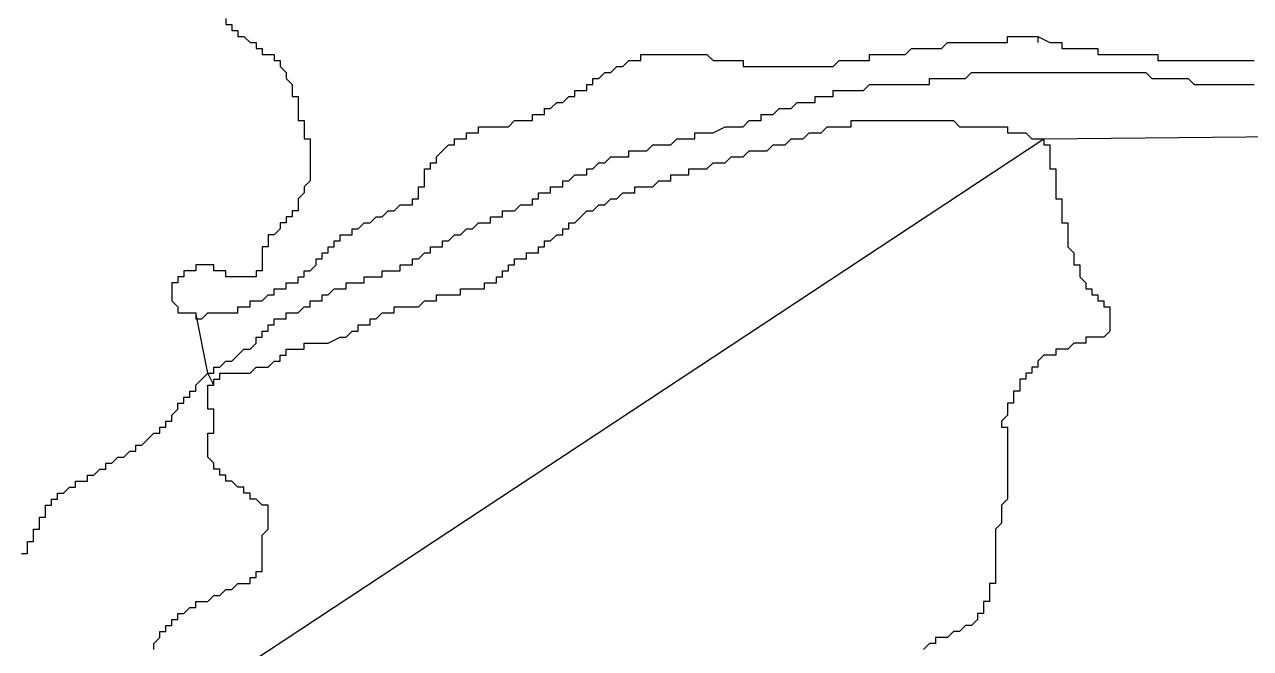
# Model space of a CAD drawing. Extents: x -79.2 to -65.2, y 32.5 to 44.8.
# Drawn here: x -68.745 to -66.706, y 41.222 to 42.26 of the extents above; entities that cross this region are included whole.
import ezdxf

# ---------------------------------------------------------------- set-up
doc = ezdxf.new("R2010")
doc.units = 0

msp = doc.modelspace()

# ---------------------------------------------------------------- linework, layer by layer
at = {"layer": '0FINSTR_G'}
for points in [[(-68.41, 42.27), (-68.41, 42.26), (-68.41, 42.26), (-68.4, 42.26), (-68.4, 42.25), (-68.4, 42.25), (-68.4, 42.25), (-68.39, 42.25), (-68.39, 42.24), (-68.39, 42.24), (-68.38, 42.24), (-68.38, 42.24), (-68.38, 42.24), (-68.37, 42.23), (-68.37, 42.23), (-68.37, 42.23), (-68.37, 42.23), (-68.36, 42.23), (-68.36, 42.22), (-68.36, 42.22), (-68.35, 42.22), (-68.35, 42.22), (-68.35, 42.21), (-68.35, 42.21), (-68.34, 42.21), (-68.34, 42.21), (-68.33, 42.21), (-68.33, 42.2), (-68.33, 42.2), (-68.32, 42.2), (-68.32, 42.2), (-68.32, 42.19), (-68.32, 42.19), (-68.32, 42.19), (-68.31, 42.18), (-68.31, 42.18), (-68.31, 42.18), (-68.31, 42.17), (-68.31, 42.17), (-68.3, 42.16), (-68.3, 42.16), (-68.3, 42.16), (-68.3, 42.15), (-68.3, 42.15), (-68.3, 42.14), (-68.29, 42.14), (-68.29, 42.13), (-68.29, 42.12), (-68.29, 42.12), (-68.29, 42.11), (-68.29, 42.11), (-68.29, 42.1), (-68.29, 42.1), (-68.28, 42.1), (-68.28, 42.09), (-68.28, 42.09), (-68.28, 42.08), (-68.28, 42.08), (-68.28, 42.08), (-68.28, 42.07), (-68.28, 42.07), (-68.27, 42.07), (-68.27, 42.06), (-68.27, 42.06), (-68.27, 42.05), (-68.27, 42.05), (-68.27, 42.04), (-68.27, 42.04), (-68.27, 42.03), (-68.27, 42.03), (-68.27, 42.03), (-68.27, 42.02), (-68.27, 42.02), (-68.27, 42.01), (-68.27, 42.01), (-68.27, 42.01), (-68.27, 42), (-68.27, 42), (-68.27, 42), (-68.27, 42), (-68.28, 41.99), (-68.28, 41.99), (-68.28, 41.99), (-68.28, 41.99), (-68.28, 41.98), (-68.28, 41.98), (-68.29, 41.97), (-68.29, 41.97), (-68.29, 41.96), (-68.29, 41.96), (-68.29, 41.95), (-68.3, 41.95), (-68.3, 41.95), (-68.3, 41.95), (-68.3, 41.94), (-68.31, 41.94), (-68.31, 41.94), (-68.31, 41.93), (-68.32, 41.93), (-68.32, 41.93), (-68.32, 41.92), (-68.32, 41.92), (-68.32, 41.92), (-68.32, 41.92), (-68.33, 41.91), (-68.33, 41.91), (-68.33, 41.91), (-68.34, 41.91), (-68.34, 41.9), (-68.34, 41.9), (-68.34, 41.9), (-68.34, 41.89), (-68.34, 41.89), (-68.34, 41.89), (-68.35, 41.89), (-68.35, 41.88), (-68.35, 41.88), (-68.35, 41.87), (-68.35, 41.87), (-68.35, 41.87), (-68.35, 41.86), (-68.35, 41.86), (-68.35, 41.86), (-68.35, 41.86), (-68.35, 41.85), (-68.35, 41.85), (-68.36, 41.85), (-68.36, 41.84), (-68.36, 41.84), (-68.36, 41.84), (-68.36, 41.84), (-68.37, 41.84), (-68.37, 41.84), (-68.37, 41.84), (-68.38, 41.84), (-68.38, 41.84), (-68.38, 41.84), (-68.38, 41.84), (-68.39, 41.84), (-68.39, 41.84), (-68.39, 41.84), (-68.39, 41.84), (-68.4, 41.84), (-68.4, 41.84), (-68.4, 41.84), (-68.41, 41.84), (-68.41, 41.84), (-68.41, 41.84), (-68.41, 41.85), (-68.41, 41.85), (-68.42, 41.85), (-68.42, 41.85), (-68.42, 41.85), (-68.42, 41.85), (-68.43, 41.85), (-68.43, 41.85), (-68.43, 41.85), (-68.43, 41.86), (-68.44, 41.86), (-68.44, 41.86), (-68.45, 41.86), (-68.45, 41.86), (-68.45, 41.86), (-68.45, 41.86), (-68.46, 41.86), (-68.46, 41.86), (-68.46, 41.85), (-68.46, 41.85), (-68.46, 41.85), (-68.47, 41.85), (-68.47, 41.85), (-68.47, 41.85), (-68.47, 41.85), (-68.48, 41.85), (-68.48, 41.85), (-68.48, 41.85), (-68.48, 41.84), (-68.49, 41.84), (-68.49, 41.84), (-68.49, 41.84), (-68.49, 41.84), (-68.49, 41.83), (-68.49, 41.83), (-68.49, 41.83), (-68.49, 41.83), (-68.5, 41.83), (-68.5, 41.82), (-68.5, 41.82), (-68.5, 41.82), (-68.5, 41.82), (-68.5, 41.81), (-68.5, 41.81), (-68.5, 41.8), (-68.5, 41.8), (-68.5, 41.8), (-68.5, 41.8), (-68.49, 41.79), (-68.49, 41.79), (-68.49, 41.79), (-68.49, 41.79), (-68.49, 41.78), (-68.48, 41.78), (-68.48, 41.78), (-68.48, 41.78), (-68.48, 41.78), (-68.47, 41.78), (-68.47, 41.78), (-68.47, 41.78), (-68.47, 41.78), (-68.46, 41.78), (-68.46, 41.78)], [(-67.6, 42.2), (-67.6, 42.2), (-67.6, 42.2), (-67.59, 42.2), (-67.59, 42.2), (-67.58, 42.2), (-67.57, 42.2), (-67.57, 42.2), (-67.56, 42.2), (-67.55, 42.2), (-67.55, 42.19), (-67.54, 42.19), (-67.53, 42.19), (-67.52, 42.19), (-67.51, 42.19), (-67.51, 42.19), (-67.5, 42.19), (-67.49, 42.19), (-67.49, 42.19), (-67.48, 42.19), (-67.47, 42.19), (-67.46, 42.19), (-67.45, 42.19), (-67.43, 42.19), (-67.42, 42.19), (-67.41, 42.19), (-67.4, 42.19), (-67.39, 42.2), (-67.38, 42.2), (-67.38, 42.2), (-67.37, 42.2), (-67.36, 42.2), (-67.36, 42.2), (-67.35, 42.2), (-67.35, 42.2), (-67.35, 42.2), (-67.35, 42.2), (-67.35, 42.2), (-67.34, 42.2), (-67.34, 42.21), (-67.33, 42.21), (-67.33, 42.21), (-67.32, 42.21), (-67.31, 42.21), (-67.31, 42.21), (-67.3, 42.21), (-67.29, 42.21), (-67.29, 42.21), (-67.28, 42.21), (-67.28, 42.21), (-67.27, 42.22), (-67.26, 42.22), (-67.25, 42.22), (-67.24, 42.22), (-67.23, 42.22), (-67.23, 42.22), (-67.22, 42.22), (-67.21, 42.23), (-67.2, 42.23), (-67.2, 42.23), (-67.19, 42.23), (-67.18, 42.23), (-67.17, 42.23), (-67.16, 42.23), (-67.16, 42.23), (-67.15, 42.23), (-67.15, 42.23), (-67.14, 42.23), (-67.13, 42.23), (-67.12, 42.23), (-67.12, 42.23), (-67.11, 42.23), (-67.11, 42.24), (-67.1, 42.24), (-67.09, 42.24), (-67.09, 42.24), (-67.08, 42.24), (-67.08, 42.24), (-67.08, 42.24), (-67.06, 42.24)], [(-67.06, 42.24), (-67.06, 42.23)], [(-67.06, 42.24), (-67.04, 42.23), (-67.04, 42.23), (-67.03, 42.23), (-67.03, 42.23), (-67.03, 42.23), (-67.02, 42.23), (-67.02, 42.23), (-67.02, 42.22), (-67.01, 42.22), (-67.01, 42.22), (-67, 42.22), (-67, 42.22), (-67, 42.22), (-67, 42.22), (-66.99, 42.22), (-66.98, 42.22), (-66.98, 42.22), (-66.97, 42.22), (-66.97, 42.22), (-66.97, 42.22), (-66.96, 42.22), (-66.96, 42.21), (-66.96, 42.21), (-66.96, 42.21), (-66.95, 42.21), (-66.95, 42.21), (-66.94, 42.21), (-66.94, 42.21), (-66.93, 42.21), (-66.93, 42.21), (-66.93, 42.21), (-66.92, 42.21), (-66.91, 42.21), (-66.9, 42.21), (-66.89, 42.21), (-66.89, 42.21), (-66.88, 42.21), (-66.87, 42.21), (-66.87, 42.21), (-66.86, 42.21), (-66.86, 42.21), (-66.86, 42.21), (-66.86, 42.2), (-66.85, 42.2), (-66.84, 42.2), (-66.84, 42.2), (-66.83, 42.2), (-66.83, 42.2), (-66.83, 42.2), (-66.82, 42.2), (-66.81, 42.2), (-66.81, 42.2), (-66.81, 42.2), (-66.8, 42.2), (-66.8, 42.2), (-66.8, 42.2), (-66.79, 42.2), (-66.79, 42.2), (-66.78, 42.2), (-66.78, 42.2), (-66.77, 42.2), (-66.77, 42.2), (-66.76, 42.2), (-66.76, 42.2), (-66.75, 42.2), (-66.74, 42.2), (-66.74, 42.2), (-66.74, 42.2), (-66.74, 42.2), (-66.73, 42.2), (-66.73, 42.2), (-66.73, 42.2), (-66.72, 42.2), (-66.72, 42.2), (-66.71, 42.2), (-66.71, 42.2), (-66.7, 42.2)], [(-68.46, 41.78), (-68.46, 41.78), (-68.46, 41.77), (-68.45, 41.77), (-68.45, 41.77), (-68.44, 41.78), (-68.44, 41.78), (-68.43, 41.78), (-68.43, 41.78), (-68.43, 41.78), (-68.42, 41.78), (-68.41, 41.78), (-68.41, 41.78), (-68.41, 41.78), (-68.4, 41.78), (-68.4, 41.78), (-68.4, 41.78), (-68.39, 41.78), (-68.39, 41.79), (-68.38, 41.79), (-68.38, 41.79), (-68.37, 41.79), (-68.37, 41.8), (-68.36, 41.8), (-68.36, 41.8), (-68.35, 41.8), (-68.35, 41.8), (-68.34, 41.81), (-68.34, 41.81), (-68.33, 41.81), (-68.33, 41.82), (-68.32, 41.82), (-68.32, 41.82), (-68.31, 41.82), (-68.31, 41.83), (-68.3, 41.83), (-68.3, 41.83), (-68.29, 41.83), (-68.29, 41.84), (-68.29, 41.84), (-68.28, 41.84), (-68.28, 41.85), (-68.27, 41.85), (-68.27, 41.85), (-68.27, 41.85), (-68.26, 41.86), (-68.26, 41.86), (-68.26, 41.86), (-68.26, 41.87), (-68.25, 41.87), (-68.25, 41.87), (-68.25, 41.87), (-68.25, 41.88), (-68.24, 41.88), (-68.24, 41.88), (-68.24, 41.89), (-68.23, 41.89), (-68.23, 41.89), (-68.23, 41.9), (-68.22, 41.9), (-68.22, 41.9), (-68.22, 41.9), (-68.22, 41.91), (-68.21, 41.91), (-68.21, 41.91), (-68.21, 41.91), (-68.2, 41.91), (-68.2, 41.91), (-68.2, 41.92), (-68.19, 41.92), (-68.19, 41.92), (-68.19, 41.92), (-68.18, 41.93), (-68.18, 41.93), (-68.17, 41.93), (-68.17, 41.93), (-68.16, 41.94), (-68.16, 41.94), (-68.16, 41.94), (-68.15, 41.94), (-68.15, 41.94), (-68.14, 41.95), (-68.14, 41.95), (-68.14, 41.95), (-68.13, 41.95), (-68.13, 41.95), (-68.12, 41.96), (-68.12, 41.96), (-68.11, 41.96), (-68.1, 41.96), (-68.1, 41.97), (-68.1, 41.97), (-68.1, 41.97), (-68.09, 41.97), (-68.09, 41.97), (-68.09, 41.97), (-68.09, 41.98), (-68.09, 41.98), (-68.09, 41.98), (-68.09, 41.99), (-68.08, 41.99), (-68.08, 42), (-68.08, 42), (-68.08, 42), (-68.08, 42.01), (-68.08, 42.01), (-68.08, 42.01), (-68.08, 42.02), (-68.08, 42.02), (-68.07, 42.02), (-68.07, 42.03), (-68.07, 42.03), (-68.07, 42.03), (-68.06, 42.03), (-68.06, 42.04), (-68.06, 42.04), (-68.06, 42.04), (-68.06, 42.04), (-68.05, 42.05), (-68.05, 42.05), (-68.05, 42.05), (-68.04, 42.06), (-68.04, 42.06), (-68.04, 42.06), (-68.03, 42.06), (-68.03, 42.07), (-68.02, 42.07), (-68.02, 42.07), (-68.01, 42.07), (-68.01, 42.08), (-68, 42.08), (-68, 42.08), (-67.99, 42.08), (-67.99, 42.09), (-67.98, 42.09), (-67.98, 42.09), (-67.97, 42.09), (-67.96, 42.09), (-67.96, 42.09), (-67.95, 42.09), (-67.94, 42.09), (-67.93, 42.1), (-67.93, 42.1), (-67.92, 42.1), (-67.91, 42.1), (-67.91, 42.1), (-67.9, 42.1), (-67.9, 42.11), (-67.89, 42.11), (-67.88, 42.11), (-67.88, 42.12), (-67.87, 42.12), (-67.87, 42.12), (-67.87, 42.12), (-67.86, 42.13), (-67.85, 42.13), (-67.85, 42.13), (-67.85, 42.13), (-67.84, 42.14), (-67.84, 42.14), (-67.83, 42.14), (-67.83, 42.14), (-67.83, 42.15), (-67.82, 42.15), (-67.82, 42.15), (-67.81, 42.15), (-67.81, 42.16), (-67.81, 42.16), (-67.81, 42.16), (-67.8, 42.16), (-67.8, 42.17), (-67.8, 42.17), (-67.79, 42.17), (-67.78, 42.18), (-67.78, 42.18), (-67.78, 42.18), (-67.77, 42.18), (-67.77, 42.18), (-67.77, 42.18), (-67.76, 42.19), (-67.76, 42.19), (-67.75, 42.19), (-67.75, 42.19), (-67.74, 42.2), (-67.74, 42.2), (-67.73, 42.2), (-67.73, 42.2), (-67.72, 42.2), (-67.72, 42.21), (-67.71, 42.21), (-67.71, 42.21), (-67.7, 42.21), (-67.7, 42.21), (-67.69, 42.21), (-67.69, 42.21), (-67.68, 42.21), (-67.67, 42.21), (-67.67, 42.21), (-67.66, 42.21), (-67.65, 42.21), (-67.65, 42.21), (-67.64, 42.21), (-67.63, 42.21), (-67.63, 42.21), (-67.62, 42.21), (-67.61, 42.21), (-67.61, 42.21), (-67.61, 42.21), (-67.6, 42.2), (-67.6, 42.2)], [(-68.44, 41.68), (-68.43, 41.68), (-68.43, 41.69), (-68.43, 41.69), (-68.42, 41.69), (-68.42, 41.69), (-68.41, 41.7), (-68.41, 41.7), (-68.41, 41.7), (-68.4, 41.7), (-68.4, 41.7), (-68.4, 41.7), (-68.39, 41.71), (-68.39, 41.71), (-68.39, 41.71), (-68.39, 41.71), (-68.38, 41.72), (-68.38, 41.72), (-68.38, 41.72), (-68.38, 41.72), (-68.37, 41.72), (-68.36, 41.73), (-68.36, 41.74), (-68.36, 41.74), (-68.35, 41.74), (-68.35, 41.74), (-68.35, 41.74), (-68.35, 41.74), (-68.35, 41.75), (-68.34, 41.75), (-68.34, 41.75), (-68.34, 41.76), (-68.34, 41.76), (-68.34, 41.76), (-68.34, 41.76), (-68.34, 41.76), (-68.34, 41.76), (-68.33, 41.76), (-68.33, 41.76), (-68.33, 41.77), (-68.32, 41.77), (-68.32, 41.77), (-68.32, 41.77), (-68.32, 41.77), (-68.32, 41.77), (-68.31, 41.77), (-68.31, 41.77), (-68.31, 41.78), (-68.31, 41.78), (-68.3, 41.78), (-68.3, 41.78), (-68.3, 41.78), (-68.29, 41.78), (-68.29, 41.78), (-68.29, 41.78), (-68.29, 41.78), (-68.28, 41.79), (-68.28, 41.79), (-68.28, 41.79), (-68.27, 41.79), (-68.27, 41.79), (-68.27, 41.79), (-68.27, 41.8), (-68.26, 41.8), (-68.26, 41.8), (-68.26, 41.8), (-68.26, 41.8), (-68.25, 41.8), (-68.25, 41.8), (-68.25, 41.81), (-68.24, 41.81), (-68.24, 41.81), (-68.24, 41.81), (-68.24, 41.81), (-68.24, 41.81), (-68.23, 41.82), (-68.23, 41.82), (-68.23, 41.82), (-68.22, 41.82), (-68.22, 41.82), (-68.22, 41.82), (-68.21, 41.82), (-68.21, 41.83), (-68.21, 41.83), (-68.2, 41.83), (-68.2, 41.83), (-68.19, 41.83), (-68.19, 41.83), (-68.19, 41.83), (-68.19, 41.83), (-68.19, 41.83), (-68.18, 41.83), (-68.18, 41.84), (-68.17, 41.84), (-68.17, 41.84), (-68.17, 41.84), (-68.17, 41.84), (-68.16, 41.84), (-68.16, 41.84), (-68.15, 41.84), (-68.15, 41.85), (-68.14, 41.85), (-68.14, 41.85), (-68.14, 41.85), (-68.13, 41.85), (-68.13, 41.85), (-68.13, 41.85), (-68.12, 41.85), (-68.12, 41.85), (-68.12, 41.85), (-68.12, 41.86), (-68.11, 41.86), (-68.11, 41.86), (-68.1, 41.86), (-68.1, 41.86), (-68.1, 41.87), (-68.1, 41.87), (-68.09, 41.87), (-68.09, 41.87), (-68.09, 41.87), (-68.08, 41.88), (-68.08, 41.88), (-68.08, 41.88), (-68.07, 41.88), (-68.07, 41.88), (-68.07, 41.88), (-68.07, 41.88), (-68.07, 41.89), (-68.06, 41.89), (-68.06, 41.89), (-68.06, 41.89), (-68.05, 41.89), (-68.05, 41.9), (-68.05, 41.9), (-68.04, 41.9), (-68.04, 41.9), (-68.04, 41.9), (-68.04, 41.9), (-68.04, 41.9), (-68.03, 41.91), (-68.03, 41.91), (-68.03, 41.91), (-68.02, 41.91), (-68.02, 41.91), (-68.01, 41.92), (-68.01, 41.92), (-68.01, 41.92), (-68, 41.92), (-68, 41.92), (-67.99, 41.93), (-67.99, 41.93), (-67.98, 41.93), (-67.98, 41.93), (-67.98, 41.93), (-67.98, 41.93), (-67.97, 41.93), (-67.97, 41.94), (-67.97, 41.94), (-67.97, 41.94), (-67.96, 41.94), (-67.96, 41.94), (-67.95, 41.94), (-67.95, 41.95), (-67.95, 41.95), (-67.94, 41.95), (-67.94, 41.95), (-67.93, 41.95), (-67.93, 41.95), (-67.92, 41.96), (-67.92, 41.96), (-67.91, 41.96), (-67.91, 41.96), (-67.91, 41.96), (-67.9, 41.96), (-67.9, 41.97), (-67.9, 41.97), (-67.89, 41.97), (-67.89, 41.97), (-67.89, 41.97), (-67.89, 41.98), (-67.88, 41.98), (-67.88, 41.98), (-67.87, 41.98), (-67.87, 41.99), (-67.87, 41.99), (-67.86, 41.99), (-67.86, 41.99), (-67.85, 41.99), (-67.85, 42), (-67.85, 42), (-67.84, 42), (-67.84, 42), (-67.84, 42), (-67.83, 42.01), (-67.82, 42.01), (-67.82, 42.01), (-67.81, 42.01), (-67.81, 42.02), (-67.81, 42.02), (-67.8, 42.02), (-67.8, 42.02), (-67.79, 42.03), (-67.79, 42.03), (-67.78, 42.03), (-67.78, 42.03), (-67.77, 42.04), (-67.77, 42.04), (-67.76, 42.04), (-67.76, 42.04), (-67.75, 42.04), (-67.74, 42.04), (-67.74, 42.05), (-67.73, 42.05), (-67.73, 42.05), (-67.72, 42.05), (-67.72, 42.05), (-67.72, 42.05), (-67.71, 42.05), (-67.71, 42.05), (-67.71, 42.05), (-67.7, 42.06), (-67.7, 42.06), (-67.69, 42.06), (-67.69, 42.06), (-67.69, 42.06), (-67.68, 42.06), (-67.68, 42.06), (-67.67, 42.06), (-67.67, 42.06), (-67.66, 42.07), (-67.65, 42.07), (-67.65, 42.07), (-67.64, 42.07), (-67.64, 42.07), (-67.63, 42.07), (-67.63, 42.07), (-67.63, 42.08), (-67.62, 42.08), (-67.61, 42.08), (-67.61, 42.08), (-67.6, 42.08), (-67.6, 42.08), (-67.6, 42.08), (-67.6, 42.08), (-67.58, 42.09), (-67.57, 42.09), (-67.56, 42.09), (-67.56, 42.09), (-67.56, 42.09), (-67.56, 42.09), (-67.55, 42.09), (-67.55, 42.09), (-67.54, 42.1), (-67.53, 42.1), (-67.53, 42.1), (-67.52, 42.1), (-67.52, 42.1), (-67.52, 42.11), (-67.51, 42.11), (-67.51, 42.11), (-67.5, 42.11), (-67.5, 42.11), (-67.49, 42.12), (-67.48, 42.12), (-67.48, 42.12), (-67.47, 42.12), (-67.47, 42.12), (-67.46, 42.13), (-67.46, 42.13), (-67.45, 42.13), (-67.45, 42.13), (-67.44, 42.13), (-67.43, 42.13), (-67.43, 42.14), (-67.42, 42.14), (-67.42, 42.14), (-67.41, 42.14), (-67.4, 42.14), (-67.4, 42.15), (-67.39, 42.15), (-67.39, 42.15), (-67.38, 42.15), (-67.38, 42.15), (-67.38, 42.15), (-67.37, 42.15), (-67.37, 42.15), (-67.36, 42.15), (-67.35, 42.15), (-67.35, 42.15), (-67.34, 42.16), (-67.34, 42.16), (-67.34, 42.16), (-67.33, 42.16), (-67.33, 42.16), (-67.32, 42.16), (-67.32, 42.16), (-67.31, 42.16), (-67.3, 42.16), (-67.3, 42.16), (-67.29, 42.16), (-67.29, 42.16), (-67.29, 42.16), (-67.28, 42.16), (-67.28, 42.16), (-67.27, 42.16), (-67.26, 42.16), (-67.26, 42.16), (-67.25, 42.16), (-67.25, 42.16), (-67.24, 42.16), (-67.24, 42.17), (-67.23, 42.17), (-67.23, 42.17), (-67.22, 42.17), (-67.22, 42.17), (-67.21, 42.17), (-67.21, 42.17), (-67.2, 42.17), (-67.2, 42.17), (-67.2, 42.17), (-67.19, 42.17), (-67.18, 42.17), (-67.18, 42.17), (-67.18, 42.17), (-67.17, 42.18), (-67.17, 42.18), (-67.17, 42.18), (-67.16, 42.18), (-67.16, 42.18), (-67.15, 42.18), (-67.15, 42.18), (-67.14, 42.18), (-67.13, 42.18), (-67.13, 42.18), (-67.13, 42.18), (-67.12, 42.18), (-67.12, 42.18), (-67.11, 42.18), (-67.1, 42.18), (-67.09, 42.18), (-67.09, 42.18), (-67.08, 42.18), (-67.07, 42.18), (-67.06, 42.18), (-67.05, 42.18), (-67.04, 42.18), (-67.04, 42.18), (-67.03, 42.18), (-67.03, 42.18), (-67.03, 42.18), (-67.02, 42.18), (-67.02, 42.18), (-67.01, 42.18), (-67.01, 42.18), (-67, 42.18), (-66.99, 42.18), (-66.99, 42.18), (-66.98, 42.18), (-66.98, 42.18), (-66.97, 42.18), (-66.97, 42.18), (-66.97, 42.18), (-66.96, 42.18), (-66.96, 42.18), (-66.96, 42.18), (-66.95, 42.18), (-66.95, 42.18), (-66.94, 42.18), (-66.94, 42.18), (-66.93, 42.18), (-66.91, 42.18), (-66.91, 42.18), (-66.9, 42.18), (-66.89, 42.18), (-66.88, 42.18), (-66.87, 42.17), (-66.87, 42.17), (-66.86, 42.17), (-66.86, 42.17), (-66.85, 42.17), (-66.85, 42.17), (-66.84, 42.17), (-66.84, 42.17), (-66.84, 42.17), (-66.83, 42.17), (-66.83, 42.17), (-66.82, 42.17), (-66.82, 42.17), (-66.81, 42.17), (-66.8, 42.16), (-66.79, 42.16), (-66.78, 42.16), (-66.77, 42.16), (-66.76, 42.16), (-66.76, 42.16), (-66.75, 42.16), (-66.74, 42.16), (-66.73, 42.16), (-66.73, 42.16), (-66.72, 42.16), (-66.71, 42.16), (-66.71, 42.16), (-66.7, 42.16)], [(-67.87, 41.9), (-67.86, 41.91), (-67.86, 41.91), (-67.85, 41.91), (-67.85, 41.92), (-67.85, 41.92), (-67.84, 41.92), (-67.84, 41.92), (-67.84, 41.93), (-67.83, 41.93), (-67.83, 41.93), (-67.83, 41.93), (-67.82, 41.94), (-67.82, 41.94), (-67.82, 41.94), (-67.81, 41.95), (-67.81, 41.95), (-67.81, 41.95), (-67.81, 41.95), (-67.8, 41.95), (-67.8, 41.95), (-67.79, 41.96), (-67.79, 41.96), (-67.79, 41.96), (-67.78, 41.96), (-67.78, 41.96), (-67.77, 41.97), (-67.77, 41.97), (-67.76, 41.97), (-67.76, 41.97), (-67.75, 41.98), (-67.75, 41.98), (-67.74, 41.98), (-67.74, 41.98), (-67.74, 41.98), (-67.74, 41.98), (-67.73, 41.98), (-67.73, 41.99), (-67.72, 41.99), (-67.72, 41.99), (-67.71, 41.99), (-67.71, 41.99), (-67.7, 41.99), (-67.69, 42), (-67.68, 42), (-67.68, 42), (-67.67, 42), (-67.67, 42.01), (-67.66, 42.01), (-67.66, 42.01), (-67.65, 42.01), (-67.64, 42.01), (-67.64, 42.02), (-67.63, 42.02), (-67.63, 42.02), (-67.62, 42.02), (-67.61, 42.02), (-67.6, 42.03), (-67.59, 42.03), (-67.58, 42.03), (-67.58, 42.03), (-67.57, 42.04), (-67.56, 42.04), (-67.55, 42.04), (-67.55, 42.04), (-67.54, 42.05), (-67.53, 42.05), (-67.53, 42.05), (-67.52, 42.05), (-67.52, 42.05), (-67.51, 42.05), (-67.5, 42.06), (-67.5, 42.06), (-67.49, 42.06), (-67.49, 42.06), (-67.48, 42.06), (-67.48, 42.06), (-67.47, 42.07), (-67.46, 42.07), (-67.46, 42.07), (-67.46, 42.07), (-67.45, 42.07), (-67.44, 42.08), (-67.43, 42.08), (-67.42, 42.08), (-67.42, 42.08), (-67.42, 42.08), (-67.41, 42.09), (-67.41, 42.09), (-67.4, 42.09), (-67.4, 42.09), (-67.4, 42.09), (-67.39, 42.09), (-67.39, 42.09), (-67.38, 42.09), (-67.38, 42.09), (-67.38, 42.09), (-67.38, 42.09), (-67.37, 42.09), (-67.37, 42.1), (-67.36, 42.1), (-67.35, 42.1), (-67.35, 42.1), (-67.34, 42.1), (-67.33, 42.1), (-67.32, 42.1), (-67.32, 42.1), (-67.31, 42.1), (-67.3, 42.1), (-67.3, 42.1), (-67.3, 42.1), (-67.29, 42.1), (-67.29, 42.1), (-67.28, 42.1), (-67.27, 42.1), (-67.27, 42.1), (-67.26, 42.1), (-67.26, 42.1), (-67.25, 42.1), (-67.25, 42.1), (-67.24, 42.1), (-67.24, 42.1), (-67.23, 42.1), (-67.23, 42.1), (-67.22, 42.1), (-67.21, 42.1), (-67.2, 42.1), (-67.2, 42.1), (-67.19, 42.09), (-67.18, 42.09), (-67.17, 42.09), (-67.17, 42.09), (-67.16, 42.09), (-67.15, 42.09), (-67.15, 42.09), (-67.14, 42.09), (-67.13, 42.09), (-67.13, 42.09), (-67.12, 42.09), (-67.11, 42.09), (-67.11, 42.08), (-67.1, 42.08), (-67.09, 42.08), (-67.09, 42.08), (-67.08, 42.08), (-67.08, 42.08), (-67.07, 42.07), (-67.07, 42.07), (-67.07, 42.07), (-67.07, 42.07), (-67.07, 42.07), (-67.06, 42.07), (-67.06, 42.07), (-67.06, 42.07), (-67.06, 42.07)], [(-68.67, 41), (-67.05, 42.07)], [(-67.05, 42.07), (-67.05, 42.07), (-67.05, 42.07), (-67.05, 42.07), (-67.05, 42.06), (-67.05, 42.06), (-67.05, 42.06), (-67.05, 42.06), (-67.05, 42.06), (-67.04, 42.06), (-67.04, 42.06), (-67.04, 42.05), (-67.04, 42.05), (-67.04, 42.05), (-67.04, 42.05), (-67.04, 42.05), (-67.04, 42.04), (-67.04, 42.04), (-67.04, 42.04), (-67.04, 42.03), (-67.04, 42.03), (-67.04, 42.03), (-67.04, 42.02), (-67.03, 42.02), (-67.03, 42.01), (-67.03, 42.01), (-67.03, 42), (-67.03, 42), (-67.03, 42), (-67.03, 41.99), (-67.03, 41.99), (-67.03, 41.99), (-67.03, 41.98), (-67.03, 41.98), (-67.03, 41.97), (-67.02, 41.97), (-67.02, 41.96), (-67.02, 41.96), (-67.02, 41.95), (-67.02, 41.95), (-67.02, 41.94), (-67.02, 41.94), (-67.02, 41.93), (-67.01, 41.93), (-67.01, 41.93), (-67.01, 41.92), (-67.01, 41.92), (-67.01, 41.92), (-67.01, 41.91), (-67.01, 41.91), (-67.01, 41.9), (-67.01, 41.9), (-67.01, 41.89), (-67.01, 41.89), (-67.01, 41.89), (-67, 41.88), (-67, 41.87), (-67, 41.86), (-66.99, 41.86), (-66.99, 41.85), (-66.99, 41.85), (-66.99, 41.84), (-66.99, 41.84), (-66.99, 41.84), (-66.99, 41.84), (-66.98, 41.83), (-66.98, 41.83), (-66.98, 41.83), (-66.98, 41.83), (-66.98, 41.82), (-66.98, 41.82), (-66.97, 41.82), (-66.97, 41.82), (-66.97, 41.82), (-66.97, 41.81), (-66.97, 41.81), (-66.97, 41.81), (-66.96, 41.81), (-66.96, 41.8), (-66.96, 41.8), (-66.96, 41.8), (-66.95, 41.8), (-66.95, 41.79), (-66.95, 41.79), (-66.94, 41.79), (-66.94, 41.79), (-66.94, 41.78), (-66.94, 41.78), (-66.94, 41.77), (-66.94, 41.77), (-66.94, 41.77), (-66.94, 41.76), (-66.94, 41.76), (-66.94, 41.76), (-66.94, 41.75), (-66.94, 41.75), (-66.94, 41.75), (-66.94, 41.75), (-66.95, 41.74), (-66.95, 41.74), (-66.95, 41.74), (-66.96, 41.74), (-66.97, 41.74), (-66.97, 41.74), (-66.97, 41.74), (-66.97, 41.74), (-66.98, 41.74), (-66.98, 41.73), (-66.99, 41.73), (-66.99, 41.73), (-67, 41.73), (-67, 41.73), (-67, 41.73), (-67.01, 41.72), (-67.01, 41.72), (-67.02, 41.72), (-67.03, 41.72), (-67.03, 41.72), (-67.03, 41.71), (-67.04, 41.71), (-67.05, 41.71), (-67.05, 41.71), (-67.06, 41.7), (-67.06, 41.7), (-67.06, 41.69), (-67.07, 41.69), (-67.07, 41.69), (-67.07, 41.68), (-67.08, 41.68), (-67.08, 41.68), (-67.08, 41.67), (-67.09, 41.67), (-67.09, 41.66), (-67.09, 41.66), (-67.09, 41.65), (-67.1, 41.65), (-67.1, 41.65), (-67.1, 41.65), (-67.1, 41.64), (-67.1, 41.64), (-67.1, 41.63), (-67.11, 41.63), (-67.11, 41.63), (-67.11, 41.62), (-67.11, 41.62), (-67.11, 41.61), (-67.11, 41.61), (-67.12, 41.6), (-67.12, 41.6), (-67.12, 41.59), (-67.12, 41.59), (-67.11, 41.59), (-67.11, 41.58), (-67.11, 41.58), (-67.11, 41.58), (-67.11, 41.57), (-67.11, 41.56), (-67.11, 41.56), (-67.11, 41.55), (-67.11, 41.54), (-67.11, 41.54), (-67.11, 41.53), (-67.11, 41.52), (-67.11, 41.52), (-67.11, 41.51), (-67.11, 41.51), (-67.11, 41.51), (-67.11, 41.5), (-67.11, 41.49), (-67.11, 41.48), (-67.11, 41.48), (-67.11, 41.47), (-67.11, 41.47), (-67.12, 41.46), (-67.12, 41.46), (-67.12, 41.46), (-67.12, 41.45), (-67.12, 41.44), (-67.12, 41.44), (-67.12, 41.43), (-67.12, 41.43), (-67.13, 41.42), (-67.13, 41.41), (-67.13, 41.41), (-67.13, 41.4), (-67.13, 41.4), (-67.13, 41.39), (-67.13, 41.39), (-67.13, 41.39), (-67.13, 41.38), (-67.13, 41.38), (-67.13, 41.37), (-67.13, 41.37), (-67.13, 41.36), (-67.13, 41.35), (-67.13, 41.34), (-67.13, 41.34), (-67.13, 41.33), (-67.14, 41.33), (-67.14, 41.32), (-67.14, 41.32), (-67.14, 41.31), (-67.14, 41.31), (-67.14, 41.3), (-67.15, 41.3), (-67.15, 41.29), (-67.15, 41.29), (-67.15, 41.28), (-67.16, 41.28), (-67.16, 41.28), (-67.16, 41.27), (-67.17, 41.26), (-67.18, 41.26), (-67.18, 41.26), (-67.19, 41.25), (-67.19, 41.25), (-67.2, 41.25), (-67.21, 41.24), (-67.21, 41.24), (-67.22, 41.24), (-67.23, 41.24), (-67.23, 41.23), (-67.24, 41.23), (-67.24, 41.23), (-67.25, 41.22)], [(-67.06, 42.07), (-67.05, 42.07)], [(-67.06, 42.07), (-67.06, 42.07), (-67.05, 42.07), (-67.05, 42.07)], [(-67.05, 42.07), (-67.05, 42.07), (-66.04, 42.08)], [(-68.43, 41.66), (-68.43, 41.67), (-68.43, 41.67), (-68.43, 41.67), (-68.43, 41.67), (-68.43, 41.67), (-68.42, 41.67), (-68.42, 41.67), (-68.42, 41.68), (-68.42, 41.68), (-68.42, 41.68), (-68.42, 41.68), (-68.41, 41.68), (-68.41, 41.68), (-68.41, 41.68), (-68.4, 41.68), (-68.4, 41.68), (-68.4, 41.68), (-68.39, 41.68), (-68.39, 41.68), (-68.38, 41.68), (-68.38, 41.68), (-68.37, 41.68), (-68.37, 41.68), (-68.36, 41.69), (-68.36, 41.69), (-68.35, 41.69), (-68.35, 41.69), (-68.34, 41.69), (-68.34, 41.69), (-68.34, 41.69), (-68.33, 41.7), (-68.33, 41.7), (-68.33, 41.7), (-68.32, 41.7), (-68.32, 41.7), (-68.32, 41.71), (-68.31, 41.71), (-68.31, 41.71), (-68.31, 41.71), (-68.31, 41.72), (-68.3, 41.72), (-68.3, 41.72), (-68.3, 41.72), (-68.29, 41.72), (-68.29, 41.72), (-68.28, 41.72), (-68.28, 41.73), (-68.27, 41.73), (-68.27, 41.73), (-68.26, 41.73), (-68.26, 41.73), (-68.25, 41.73), (-68.25, 41.73), (-68.25, 41.73), (-68.25, 41.73), (-68.24, 41.73), (-68.24, 41.73), (-68.22, 41.74), (-68.22, 41.74), (-68.21, 41.74), (-68.21, 41.74), (-68.2, 41.75), (-68.2, 41.75), (-68.19, 41.75), (-68.19, 41.75), (-68.19, 41.76), (-68.18, 41.76), (-68.18, 41.76), (-68.17, 41.76), (-68.17, 41.77), (-68.16, 41.77), (-68.16, 41.77), (-68.15, 41.78), (-68.14, 41.78), (-68.14, 41.78), (-68.13, 41.78), (-68.13, 41.79), (-68.12, 41.79), (-68.12, 41.79), (-68.11, 41.79), (-68.1, 41.79), (-68.1, 41.79), (-68.09, 41.79), (-68.09, 41.79), (-68.08, 41.8), (-68.07, 41.8), (-68.07, 41.8), (-68.06, 41.8), (-68.06, 41.81), (-68.06, 41.81), (-68.05, 41.81), (-68.05, 41.81), (-68.04, 41.81), (-68.04, 41.81), (-68.04, 41.81), (-68.03, 41.81), (-68.03, 41.81), (-68.02, 41.81), (-68.02, 41.82), (-68.01, 41.82), (-68.01, 41.82), (-68, 41.82), (-68, 41.82), (-67.99, 41.82), (-67.98, 41.82), (-67.98, 41.82), (-67.98, 41.83), (-67.97, 41.83), (-67.97, 41.83), (-67.97, 41.83), (-67.96, 41.83), (-67.96, 41.83), (-67.96, 41.84), (-67.95, 41.84), (-67.95, 41.84), (-67.95, 41.84), (-67.95, 41.85), (-67.94, 41.85), (-67.94, 41.85), (-67.94, 41.86), (-67.93, 41.86), (-67.93, 41.86), (-67.93, 41.86), (-67.93, 41.86), (-67.93, 41.86), (-67.93, 41.87), (-67.92, 41.87), (-67.92, 41.87), (-67.92, 41.87), (-67.92, 41.87), (-67.91, 41.87), (-67.91, 41.88), (-67.9, 41.88), (-67.9, 41.88), (-67.89, 41.88), (-67.89, 41.89), (-67.89, 41.89), (-67.88, 41.89), (-67.88, 41.89), (-67.88, 41.9), (-67.87, 41.9), (-67.87, 41.9), (-67.87, 41.9)], [(-68.44, 41.68), (-68.46, 41.78)], [(-68.63, 41.51), (-68.63, 41.51), (-68.62, 41.52), (-68.62, 41.52), (-68.61, 41.52), (-68.61, 41.52), (-68.61, 41.53), (-68.6, 41.53), (-68.6, 41.53), (-68.59, 41.54), (-68.59, 41.54), (-68.59, 41.54), (-68.58, 41.54), (-68.58, 41.54), (-68.57, 41.55), (-68.57, 41.55), (-68.57, 41.55), (-68.57, 41.55), (-68.57, 41.55), (-68.56, 41.55), (-68.56, 41.55), (-68.56, 41.56), (-68.56, 41.56), (-68.55, 41.56), (-68.55, 41.56), (-68.54, 41.57), (-68.54, 41.57), (-68.54, 41.57), (-68.53, 41.58), (-68.53, 41.58), (-68.52, 41.58), (-68.52, 41.58), (-68.52, 41.59), (-68.51, 41.59), (-68.51, 41.59), (-68.51, 41.59), (-68.51, 41.6), (-68.51, 41.6), (-68.5, 41.6), (-68.5, 41.6), (-68.5, 41.6), (-68.5, 41.61), (-68.5, 41.61), (-68.49, 41.62), (-68.49, 41.62), (-68.49, 41.62), (-68.49, 41.62), (-68.49, 41.63), (-68.49, 41.63), (-68.48, 41.63), (-68.48, 41.64), (-68.48, 41.64), (-68.48, 41.64), (-68.47, 41.64), (-68.47, 41.65), (-68.47, 41.65), (-68.47, 41.65), (-68.46, 41.65), (-68.46, 41.66), (-68.46, 41.66), (-68.46, 41.66), (-68.46, 41.66), (-68.45, 41.67), (-68.45, 41.67), (-68.45, 41.67), (-68.44, 41.68), (-68.44, 41.68), (-68.44, 41.68), (-68.44, 41.68)], [(-68.43, 41.66), (-68.44, 41.68)], [(-68.53, 41.22), (-68.53, 41.23), (-68.53, 41.23), (-68.53, 41.23), (-68.53, 41.23), (-68.53, 41.23), (-68.52, 41.24), (-68.52, 41.25), (-68.51, 41.25), (-68.51, 41.25), (-68.51, 41.26), (-68.5, 41.26), (-68.5, 41.27), (-68.49, 41.27), (-68.49, 41.27), (-68.49, 41.27), (-68.49, 41.28), (-68.48, 41.28), (-68.48, 41.28), (-68.48, 41.28), (-68.47, 41.29), (-68.47, 41.29), (-68.47, 41.29), (-68.46, 41.29), (-68.46, 41.29), (-68.46, 41.3), (-68.45, 41.3), (-68.45, 41.3), (-68.44, 41.3), (-68.44, 41.3), (-68.44, 41.3), (-68.43, 41.31), (-68.43, 41.31), (-68.42, 41.31), (-68.42, 41.31), (-68.42, 41.31), (-68.41, 41.32), (-68.41, 41.32), (-68.4, 41.32), (-68.4, 41.32), (-68.4, 41.32), (-68.39, 41.33), (-68.39, 41.33), (-68.39, 41.33), (-68.39, 41.33), (-68.38, 41.33), (-68.37, 41.33), (-68.37, 41.34), (-68.37, 41.34), (-68.36, 41.34), (-68.36, 41.34), (-68.36, 41.34), (-68.36, 41.35), (-68.36, 41.35), (-68.35, 41.35), (-68.35, 41.35), (-68.35, 41.35), (-68.35, 41.35), (-68.35, 41.36), (-68.35, 41.36), (-68.35, 41.36), (-68.35, 41.36), (-68.35, 41.37), (-68.35, 41.37), (-68.35, 41.37), (-68.35, 41.37), (-68.35, 41.38), (-68.35, 41.38), (-68.35, 41.38), (-68.35, 41.38), (-68.35, 41.39), (-68.35, 41.39), (-68.35, 41.39), (-68.35, 41.4), (-68.35, 41.4), (-68.35, 41.4), (-68.35, 41.41), (-68.35, 41.41), (-68.35, 41.41), (-68.35, 41.41), (-68.35, 41.41), (-68.34, 41.42), (-68.34, 41.42), (-68.34, 41.43), (-68.34, 41.43), (-68.34, 41.43), (-68.34, 41.43), (-68.34, 41.43), (-68.34, 41.44), (-68.34, 41.44), (-68.34, 41.44), (-68.34, 41.44), (-68.34, 41.45), (-68.34, 41.45), (-68.34, 41.45), (-68.34, 41.46), (-68.35, 41.46), (-68.35, 41.46), (-68.36, 41.47), (-68.36, 41.47), (-68.36, 41.47), (-68.37, 41.47), (-68.37, 41.47), (-68.37, 41.48), (-68.37, 41.48), (-68.37, 41.48), (-68.38, 41.48), (-68.38, 41.48), (-68.38, 41.49), (-68.39, 41.49), (-68.39, 41.49), (-68.39, 41.49), (-68.4, 41.5), (-68.4, 41.5), (-68.4, 41.5), (-68.41, 41.5), (-68.41, 41.5), (-68.41, 41.5), (-68.41, 41.51), (-68.42, 41.51), (-68.42, 41.51), (-68.42, 41.51), (-68.42, 41.52), (-68.42, 41.52), (-68.43, 41.52), (-68.43, 41.52), (-68.43, 41.53), (-68.43, 41.53), (-68.43, 41.53), (-68.43, 41.53), (-68.44, 41.54), (-68.44, 41.54), (-68.44, 41.55), (-68.44, 41.55), (-68.44, 41.55), (-68.44, 41.55), (-68.44, 41.56), (-68.44, 41.56), (-68.44, 41.56), (-68.44, 41.56), (-68.44, 41.57), (-68.44, 41.57), (-68.44, 41.57), (-68.44, 41.57), (-68.44, 41.58), (-68.44, 41.58), (-68.43, 41.58), (-68.43, 41.59), (-68.43, 41.59), (-68.43, 41.59), (-68.43, 41.59), (-68.43, 41.6), (-68.43, 41.6), (-68.43, 41.6), (-68.43, 41.61), (-68.43, 41.61), (-68.43, 41.61), (-68.43, 41.62), (-68.43, 41.62), (-68.44, 41.62), (-68.44, 41.63), (-68.44, 41.63), (-68.44, 41.63), (-68.44, 41.63), (-68.44, 41.64), (-68.44, 41.64), (-68.44, 41.65), (-68.44, 41.65), (-68.44, 41.65), (-68.44, 41.65), (-68.44, 41.65), (-68.44, 41.66), (-68.44, 41.66), (-68.44, 41.66), (-68.43, 41.66)], [(-68.75, 41.38), (-68.74, 41.38), (-68.74, 41.39), (-68.74, 41.39), (-68.74, 41.39), (-68.74, 41.39), (-68.74, 41.39), (-68.74, 41.4), (-68.74, 41.4), (-68.73, 41.4), (-68.73, 41.4), (-68.73, 41.41), (-68.73, 41.41), (-68.73, 41.41), (-68.73, 41.41), (-68.73, 41.42), (-68.72, 41.42), (-68.72, 41.43), (-68.72, 41.43), (-68.72, 41.43), (-68.72, 41.44), (-68.71, 41.44), (-68.71, 41.45), (-68.71, 41.45), (-68.71, 41.45), (-68.71, 41.46), (-68.7, 41.46), (-68.7, 41.46), (-68.7, 41.47), (-68.7, 41.47), (-68.69, 41.47), (-68.69, 41.47), (-68.69, 41.48), (-68.68, 41.48), (-68.68, 41.48), (-68.68, 41.48), (-68.67, 41.49), (-68.67, 41.49), (-68.66, 41.49), (-68.66, 41.49), (-68.66, 41.5), (-68.65, 41.5), (-68.65, 41.5), (-68.64, 41.5), (-68.64, 41.51), (-68.64, 41.51), (-68.64, 41.51), (-68.63, 41.51), (-68.63, 41.51)]]:
    msp.add_lwpolyline(points, dxfattribs=at)

doc.saveas('drawing.dxf')
